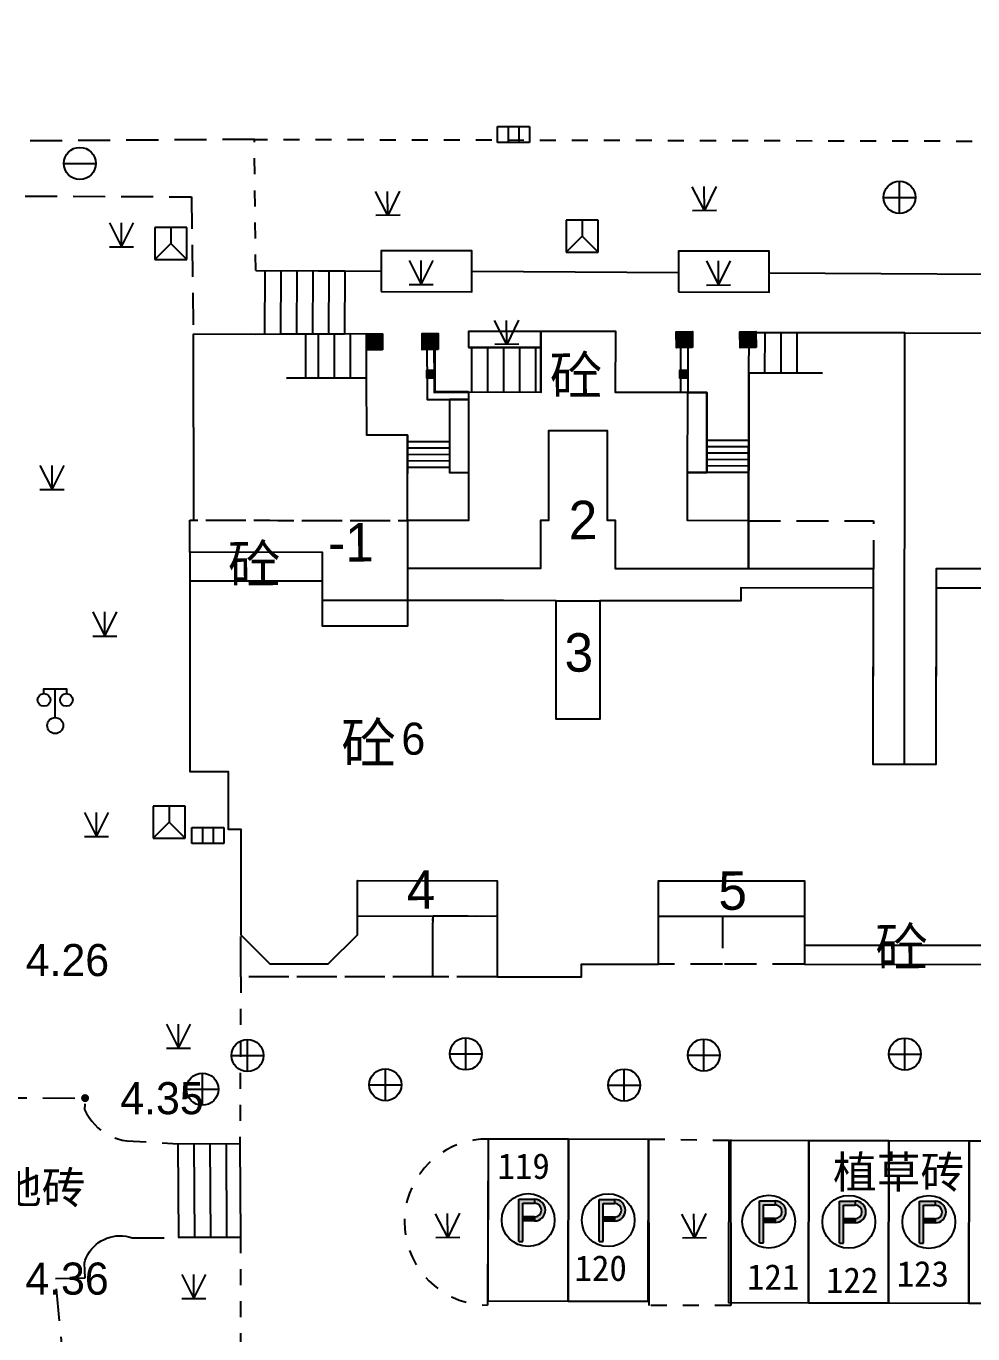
# Model space of a CAD drawing. Extents: x 99002 to 478558, y 2449839 to 2450453.
# Drawn here: x 478472.82 to 478502.37, y 2450095.08 to 2450135.89 of the extents above; entities that cross this region are included whole.
import ezdxf
from ezdxf.enums import TextEntityAlignment as Align

# ---------------------------------------------------------------- set-up
doc = ezdxf.new("R2010")
doc.units = 0
doc.header["$LTSCALE"] = 0.5
for name, pattern in [('2', [0]), ('380403', [3, 2, -1]), ('430600', [3, 2, -1]), ('699100-1', [3, 2, -1]), ('X5', [3, 2, -1]), ('X6', [2, 1, -1])]:
    doc.linetypes.add(name, pattern=pattern)
doc.layers.get('0').update_dxf_attribs({"linetype": 'CONTINUOUS'})
doc.layers.add('ASSIST', color=7, linetype='CONTINUOUS', plot=False)
for name, color, linetype in [('DEFAULT', 1, 'CONTINUOUS'), ('DLSS', 4, 'CONTINUOUS'), ('DMTZ', 3, 'CONTINUOUS'), ('GCD', 1, 'CONTINUOUS'), ('GXYZ', 2, 'CONTINUOUS'), ('JMD', 6, 'CONTINUOUS'), ('ZBTZ', 3, 'CONTINUOUS'), ('交通线', 7, 'CONTINUOUS'), ('居民地点', 7, 'CONTINUOUS'), ('居民地线', 7, 'CONTINUOUS'), ('居民地面', 7, 'CONTINUOUS'), ('房屋面', 7, 'CONTINUOUS'), ('植被点', 114, 'CONTINUOUS'), ('高程点', 7, 'CONTINUOUS')]:
    doc.layers.add(name, color=color, linetype=linetype)
doc.styles.add('HZ', font='STXIHEI.TTF', dxfattribs={"width": 0.8})
doc.styles.add('方正中等线简体', font='FZZDXJW.TTF')
doc.styles.add('方正细等线简体', font='方正细等线简体.ttf')
doc.styles.add('等线体', font='simhei.ttf')
doc.styles.add('细等线体', font='FZXDXJW.TTF', dxfattribs={"width": 0.8})
doc.styles.add('黑体', font='simhei.ttf')
doc.linetypes.add('10422', pattern='A,0.75,[150,AAA.SHX,S=0.5,R=0,X=0,Y=0.5],1.5,[177,AAA.SHX,S=1,R=0,X=0,Y=0.4],0.75', length=3)
doc.linetypes.add('1161', pattern='A,0,[149,AAA.SHX,S=0.15,R=0,X=0,Y=0],-1.6', length=1.6)
doc.linetypes.add('380201', pattern='A,5,[169,ss2007.shx,S=0.83,R=0,X=0,Y=0],5', length=10)
doc.linetypes.add('380202', pattern='A,4.5,[145,ss2007.shx,S=1,R=0,X=0,Y=1],4.5,-0.5,[146,ss2007.shx,S=1,R=0,X=0,Y=0],-0.5', length=10)
doc.linetypes.add('444', pattern='A,4.5,[145,AAA.SHX,S=1,R=0,X=0,Y=1],4.5,-0.5,[146,AAA.SHX,S=1,R=0,X=0,Y=0],-0.5', length=10)

# ---------------------------------------------------------------- blocks, each defined once
blk = doc.blocks.new('3805011')
at = {"color": 0, "linetype": 'Continuous', "lineweight": -3, "flags": 128}
for points in [[(-0.7, 2), (-0.7, 2.3), (0.7, 2.3), (0.7, 2)], [(0, 0.5), (0, 2.3)]]:
    blk.add_lwpolyline(points, dxfattribs=at)
at = {"color": 0, "linetype": 'Continuous', "lineweight": -3}
for centre, radius in [((-0.7, 1.6), 0.4), ((0.7, 1.6), 0.4), ((0, 0), 0.5)]:
    blk.add_circle(centre, radius, dxfattribs=at)
blk = doc.blocks.new('8202001')
at = {"color": 0, "linetype": 'Continuous', "lineweight": -3, "flags": 128}
for points in [[(-0.75, 1.5), (0, 0)], [(0, 0), (0.75, 1.5)], [(0, 0), (0, 1.5)], [(-0.75, 0), (0.75, 0)]]:
    blk.add_lwpolyline(points, dxfattribs=at)
blk = doc.blocks.new('7201001')
at = {"linetype": '2'}
h = blk.add_hatch(color=0, dxfattribs=at)
edge = h.paths.add_edge_path(flags=0)
edge.add_arc((0, 0), 0.25, 0, 360)
blk = doc.blocks.new('gc043')
for p, q in [((0, -1), (0, 1)), ((-1, 0), (1, 0))]:
    blk.add_line(p, q)
blk.add_circle((0, 0), 1)
blk = doc.blocks.new('gc049')
for p, q in [((-1, 1.2), (-1, -0.8)), ((1, 1.2), (-1, 1.2)), ((0, 1.2), (0, 0.2)), ((1, -0.8), (1, 1.2)), ((0, 0.2), (-1, -0.8)), ((0, 0.2), (1, -0.8)), ((-1, -0.8), (1, -0.8))]:
    blk.add_line(p, q)
blk = doc.blocks.new('gc041')
for p, q in [((-1, 0.5), (1, 0.5)), ((-1, -0.5), (-1, 0.5)), ((-0.33, 0.5), (-0.33, -0.5)), ((0.33, 0.5), (0.33, -0.5)), ((1, 0.5), (1, -0.5)), ((1, -0.5), (-1, -0.5))]:
    blk.add_line(p, q)
blk = doc.blocks.new('GC200')
at = {"linetype": 'Continuous', "const_width": 0.2, "flags": 128}
blk.add_lwpolyline([(-0.1, 0, 1), (0.1, 0, 1)], format="xyb", close=True, dxfattribs=at)
blk = doc.blocks.new('gc042')
blk.add_line((-1, 0), (1, 0))
blk.add_circle((0, 0), 1)
blk = doc.blocks.new('gc124')
for p, q in [((-0.75, 1.5), (0, 0)), ((0, 0), (0, 1.5)), ((0, 0), (0.75, 1.5)), ((-0.75, 0), (0.75, 0))]:
    blk.add_line(p, q)
blk = doc.blocks.new('gc002')
at = {"linetype": 'Continuous'}
blk.add_hatch(color=256, dxfattribs=at).paths.add_polyline_path([(0.5, 0.5), (-0.5, 0.5), (-0.5, -0.5), (0.5, -0.5)])
blk.add_lwpolyline([(-0.5, -0.5), (0.5, -0.5), (0.5, 0.5), (-0.5, 0.5), (-0.5, -0.5)])
blk = doc.blocks.new('gc297')
at = {"linetype": 'Continuous'}
for points in [[(-0.326, 1.046), (0.399, 1.046), (0.399, 1.296), (-0.451, 1.296), (-0.576, 1.296), (-0.576, 1.171), (-0.576, -1.329), (-0.326, -1.329)], [(0.399, -0.054), (-0.326, -0.054), (-0.326, 0.196), (0.399, 0.196)]]:
    blk.add_hatch(color=256, dxfattribs=at).paths.add_polyline_path(points)
h = blk.add_hatch(color=256, dxfattribs=at)
edge = h.paths.add_edge_path()
edge.add_line((0.399, 1.296), (0.399, 1.046))
edge.add_arc((0.399, 0.621), 0.425, -90, 90, ccw=False)
edge.add_line((0.399, 0.196), (0.399, -0.054))
edge.add_arc((0.399, 0.621), 0.675, 270, 450)
for p, q in [((-0.576, 1.171), (-0.576, 1.296)), ((-0.576, 1.296), (-0.451, 1.296)), ((-0.576, -1.329), (-0.576, 1.171)), ((-0.451, 1.296), (0.399, 1.296)), ((-0.326, 1.046), (0.399, 1.046)), ((-0.326, -1.329), (-0.326, 1.046)), ((0.399, 1.296), (0.399, 1.046)), ((0.399, 1.296), (0.399, 1.046)), ((0.399, 0.196), (-0.326, 0.196)), ((-0.326, -0.054), (-0.326, 0.196)), ((0.399, 0.196), (0.399, -0.054)), ((0.399, 0.196), (0.399, -0.054)), ((0.399, 0.196), (0.399, -0.054)), ((0.399, -0.054), (-0.326, -0.054)), ((-0.576, -1.329), (-0.326, -1.329))]:
    blk.add_line(p, q)
blk.add_circle((0, 0), 1.65)
for radius in [0.675, 0.425]:
    blk.add_arc((0.399, 0.621), radius, 270, 90)

msp = doc.modelspace()

# ---------------------------------------------------------------- linework, layer by layer
at = {"layer": 'ASSIST', "color": 7, "linetype": 'Continuous', "flags": 128}
msp.add_lwpolyline([(478479.511, 2450098.1), (478477.585, 2450098.087), (478477.566, 2450101.016), (478479.491, 2450101.028)], close=True, dxfattribs=at)
at = {"layer": 'DEFAULT', "color": 7, "linetype": '699100-1', "lineweight": -3, "ltscale": 0.5, "flags": 128}
for points in [[(478477.926, 2450119.469), (478477.927, 2450120.469), (478484.727, 2450120.464)], [(478485.517, 2450106.223), (478479.517, 2450106.227), (478479.518, 2450107.539)]]:
    msp.add_lwpolyline(points, dxfattribs=at)
at = {"layer": 'DEFAULT', "color": 7, "linetype": 'Continuous', "lineweight": -3, "ltscale": 0.5, "flags": 128}
msp.add_lwpolyline([(478477.585, 2450098.087), (478479.511, 2450098.1)], dxfattribs=at)
at = {"layer": 'DLSS', "color": 4, "linetype": 'X6', "flags": 128}
for points in [[(478479.984, 2450128.264), (478479.943, 2450132.353), (478513.07, 2450132.277), (478513.047, 2450128.083)], [(478479.517, 2450106.227), (478479.491, 2450101.028)], [(478487.244, 2450101.162), (478487.241, 2450101.162), (478487.015, 2450101.155), (478486.789, 2450101.127), (478486.567, 2450101.08), (478486.35, 2450101.014), (478486.14, 2450100.929), (478485.938, 2450100.826), (478485.745, 2450100.705), (478485.564, 2450100.569), (478485.396, 2450100.417), (478485.242, 2450100.25), (478485.102, 2450100.071), (478484.979, 2450099.881), (478484.873, 2450099.68), (478484.785, 2450099.471), (478484.716, 2450099.255), (478484.666, 2450099.034), (478484.635, 2450098.809), (478484.625, 2450098.582), (478484.634, 2450098.355), (478484.663, 2450098.13), (478484.711, 2450097.909), (478484.779, 2450097.692), (478484.865, 2450097.482), (478484.97, 2450097.281), (478485.091, 2450097.089), (478485.229, 2450096.909), (478485.383, 2450096.742), (478485.55, 2450096.589), (478485.73, 2450096.45), (478485.921, 2450096.329), (478486.123, 2450096.224), (478486.333, 2450096.138), (478486.549, 2450096.07), (478486.771, 2450096.021), (478486.996, 2450095.992), (478487.223, 2450095.983)], [(478494.753, 2450101.112), (478492.244, 2450101.152)], [(478479.511, 2450098.1), (478479.507, 2450093.111), (478479.505, 2450093.038), (478479.51, 2450092.966), (478479.521, 2450092.894), (478479.538, 2450092.824), (478479.561, 2450092.755), (478479.589, 2450092.689), (478479.624, 2450092.625), (478479.664, 2450092.564), (478479.709, 2450092.507), (478479.758, 2450092.455), (478479.92, 2450092.377), (478480.075, 2450092.287), (478480.222, 2450092.184), (478480.359, 2450092.068), (478480.486, 2450091.942), (478480.602, 2450091.805), (478480.706, 2450091.659), (478480.797, 2450091.504), (478480.875, 2450091.342), (478480.939, 2450091.175), (478480.988, 2450091.002), (478481.023, 2450090.826)], [(478494.82, 2450095.968), (478492.259, 2450095.973)]]:
    msp.add_lwpolyline(points, dxfattribs=at)
at = {"layer": 'DLSS', "color": 4, "linetype": 'Continuous', "flags": 128}
for points in [[(478483.899, 2450127.604), (478486.728, 2450127.6), (478486.73, 2450128.875), (478483.901, 2450128.878)], [(478493.18, 2450127.592), (478496.009, 2450127.588), (478496.01, 2450128.862), (478493.181, 2450128.866)]]:
    msp.add_lwpolyline(points, close=True, dxfattribs=at)
at = {"layer": 'DLSS', "color": 4, "linetype": 'Continuous'}
msp.add_lwpolyline([(478486.63, 2450125.857), (478488.881, 2450125.861), (478488.882, 2450126.361), (478486.629, 2450126.357)], close=True, dxfattribs=at)
at = {"layer": 'DLSS', "color": 4, "linetype": '1161', "flags": 128}
for points in [[(478487.244, 2450101.162), (478487.234, 2450096.111), (478489.734, 2450096.106), (478489.744, 2450101.157)], [(478489.744, 2450101.157), (478489.734, 2450096.106), (478492.234, 2450096.101), (478492.244, 2450101.152)], [(478494.753, 2450101.112), (478494.744, 2450096.061), (478497.244, 2450096.056), (478497.253, 2450101.107)], [(478497.253, 2450101.107), (478497.244, 2450096.056), (478499.744, 2450096.051), (478499.754, 2450101.102)], [(478499.754, 2450101.102), (478499.744, 2450096.051), (478502.244, 2450096.046), (478502.254, 2450101.097)], [(478502.254, 2450101.097), (478502.244, 2450096.046), (478504.744, 2450096.041), (478504.754, 2450101.092)]]:
    msp.add_lwpolyline(points, close=True, dxfattribs=at)
at = {"layer": 'DMTZ', "color": 3, "linetype": '10422', "ltscale": 0.7}
for points in [[(478484.727, 2450120.464), (478484.722, 2450123.126), (478483.453, 2450123.122), (478483.445, 2450124.915)], [(478493.469, 2450121.959), (478494.065, 2450121.956), (478494.07, 2450124.456), (478493.47, 2450124.457)], [(478486.63, 2450124.242), (478486.031, 2450124.24), (478486.032, 2450121.961), (478486.628, 2450121.964)]]:
    msp.add_lwpolyline(points, dxfattribs=at)
at = {"layer": 'DMTZ', "color": 3, "linetype": '10422', "flags": 128}
msp.add_lwpolyline([(478495.383, 2450125.066), (478495.366, 2450118.956)], dxfattribs=at)
at = {"layer": 'JMD', "color": 6, "linetype": 'Continuous'}
for p, q in [((478479.988, 2450128.264), (478482.764, 2450128.249)), ((478480.264, 2450128.263), (478480.253, 2450126.275)), ((478480.764, 2450128.26), (478480.753, 2450126.276)), ((478481.264, 2450128.257), (478481.253, 2450126.278)), ((478481.764, 2450128.255), (478481.753, 2450126.28)), ((478482.264, 2450128.252), (478482.253, 2450126.282)), ((478482.764, 2450128.249), (478482.753, 2450126.284)), ((478479.977, 2450126.274), (478482.753, 2450126.284)), ((478481.549, 2450124.908), (478481.544, 2450126.279)), ((478481.946, 2450124.91), (478481.941, 2450126.281)), ((478482.446, 2450124.912), (478482.441, 2450126.283)), ((478482.946, 2450124.913), (478482.941, 2450126.285)), ((478483.446, 2450124.916), (478483.441, 2450126.286)), ((478495.383, 2450125.066), (478495.387, 2450126.144)), ((478495.883, 2450125.064), (478495.888, 2450126.326)), ((478496.383, 2450125.063), (478496.388, 2450126.325)), ((478496.883, 2450125.061), (478496.888, 2450126.324)), ((478488.881, 2450125.861), (478486.63, 2450125.857)), ((478486.732, 2450124.462), (478486.73, 2450125.857)), ((478487.232, 2450124.462), (478487.23, 2450125.858)), ((478487.732, 2450124.462), (478487.73, 2450125.859)), ((478488.232, 2450124.461), (478488.23, 2450125.859)), ((478488.732, 2450124.461), (478488.73, 2450125.86)), ((478488.88, 2450124.461), (478488.881, 2450125.861)), ((478480.945, 2450124.906), (478483.445, 2450124.915)), ((478497.683, 2450125.058), (478495.383, 2450125.066)), ((478493.47, 2450124.457), (478493.25, 2450124.457)), ((478484.722, 2450123.126), (478484.727, 2450121.926)), ((478484.723, 2450122.926), (478486.032, 2450122.931)), ((478486.629, 2450122.933), (478486.619, 2450122.933)), ((478495.376, 2450122.959), (478494.074, 2450122.963)), ((478484.724, 2450122.726), (478486.032, 2450122.731)), ((478484.725, 2450122.526), (478486.032, 2450122.531)), ((478486.629, 2450122.733), (478486.618, 2450122.733)), ((478486.629, 2450122.533), (478486.619, 2450122.533)), ((478495.375, 2450122.559), (478494.066, 2450122.563)), ((478495.375, 2450122.759), (478494.073, 2450122.763)), ((478484.725, 2450122.326), (478486.032, 2450122.331)), ((478484.726, 2450122.126), (478486.032, 2450122.131)), ((478486.629, 2450122.333), (478486.62, 2450122.333)), ((478486.629, 2450122.133), (478486.621, 2450122.133)), ((478495.373, 2450122.159), (478494.065, 2450122.163)), ((478495.374, 2450122.359), (478494.066, 2450122.363)), ((478495.373, 2450121.959), (478494.065, 2450121.963)), ((478477.585, 2450098.087), (478477.566, 2450101.016)), ((478478.085, 2450098.09), (478478.066, 2450101.019)), ((478478.585, 2450098.093), (478478.566, 2450101.022)), ((478479.085, 2450098.097), (478479.066, 2450101.026))]:
    msp.add_line(p, q, dxfattribs=at)
at = {"layer": 'JMD', "color": 6, "linetype": '444', "ltscale": 0.5, "flags": 128}
for points in [[(478479.988, 2450128.264), (478483.9, 2450128.239)], [(478493.18, 2450128.188), (478486.729, 2450128.234)], [(478506.49, 2450128.115), (478496.009, 2450128.183)]]:
    msp.add_lwpolyline(points, dxfattribs=at)
at = {"layer": 'JMD', "color": 6, "linetype": 'Continuous', "ltscale": 3.5}
for points in [[(478505.126, 2450118.949), (478501.226, 2450118.952), (478501.222, 2450112.851), (478499.262, 2450112.853), (478499.266, 2450118.953), (478495.366, 2450118.956), (478495.367, 2450120.456), (478493.467, 2450120.457), (478493.468, 2450121.817), (478493.47, 2450124.457), (478491.22, 2450124.459), (478491.222, 2450126.359), (478488.882, 2450126.361), (478488.88, 2450124.461), (478486.63, 2450124.462), (478486.628, 2450121.822), (478486.627, 2450120.462), (478484.727, 2450120.464), (478484.725, 2450117.964), (478482.065, 2450117.966), (478482.066, 2450119.466), (478477.926, 2450119.469), (478477.921, 2450112.629), (478479.121, 2450112.628), (478479.12, 2450110.828), (478479.52, 2450110.827), (478479.518, 2450107.539), (478480.429, 2450106.627), (478482.245, 2450106.625), (478483.158, 2450107.536), (478483.158, 2450108.125), (478487.518, 2450108.121), (478487.517, 2450106.221), (478490.157, 2450106.22), (478490.157, 2450106.62), (478492.557, 2450106.618), (478492.558, 2450108.118), (478497.118, 2450108.114), (478497.117, 2450106.614), (478503.357, 2450106.61)], [(478509.277, 2450118.946), (478501.226, 2450118.952), (478501.222, 2450112.851), (478499.262, 2450112.853), (478499.266, 2450118.953), (478491.216, 2450118.959), (478491.217, 2450120.459), (478490.967, 2450120.459), (478490.969, 2450123.259), (478489.129, 2450123.261), (478489.127, 2450120.461), (478488.877, 2450120.461), (478488.876, 2450118.961), (478484.726, 2450118.964), (478484.725, 2450117.964), (478482.065, 2450117.966), (478482.066, 2450119.466), (478477.926, 2450119.469), (478477.921, 2450112.629), (478479.121, 2450112.628), (478479.12, 2450110.828), (478479.52, 2450110.827), (478479.518, 2450107.539), (478480.429, 2450106.627), (478482.245, 2450106.625), (478483.158, 2450107.536), (478483.158, 2450108.125), (478487.518, 2450108.121), (478487.517, 2450106.221), (478490.157, 2450106.22), (478490.157, 2450106.62), (478492.557, 2450106.618), (478492.558, 2450108.118), (478497.118, 2450108.114), (478497.118, 2450107.214), (478503.358, 2450107.21)], [(478505.366, 2450118.349), (478501.226, 2450118.352), (478501.222, 2450112.851), (478499.262, 2450112.853), (478499.266, 2450118.353), (478495.126, 2450118.356), (478495.126, 2450117.956), (478490.726, 2450117.959), (478490.723, 2450114.259), (478489.363, 2450114.26), (478489.365, 2450117.96), (478484.725, 2450117.964), (478484.725, 2450117.164), (478482.065, 2450117.166), (478482.066, 2450118.566), (478477.926, 2450118.569), (478477.921, 2450112.629), (478479.121, 2450112.628), (478479.12, 2450110.828), (478479.52, 2450110.827), (478479.518, 2450107.539), (478480.429, 2450106.627), (478482.245, 2450106.625), (478483.158, 2450107.536), (478483.159, 2450109.225), (478487.519, 2450109.221), (478487.517, 2450106.221), (478490.157, 2450106.22), (478490.157, 2450106.62), (478492.557, 2450106.618), (478492.559, 2450109.218), (478497.119, 2450109.214), (478497.118, 2450107.214), (478503.358, 2450107.21)]]:
    msp.add_lwpolyline(points, dxfattribs=at)
at = {"layer": 'JMD', "color": 6, "linetype": '444'}
for points in [[(478483.441, 2450126.286), (478478.035, 2450126.266), (478478.043, 2450120.47)], [(478500.242, 2450112.852), (478500.252, 2450126.318), (478495.602, 2450126.319)], [(478500.252, 2450126.318), (478505.123, 2450126.312)]]:
    msp.add_lwpolyline(points, dxfattribs=at)
at = {"layer": 'JMD', "color": 7, "linetype": 'Continuous', "ltscale": 0.5}
msp.add_lwpolyline([(478485.323, 2450126.291), (478485.331, 2450124.238), (478486.63, 2450124.242)], dxfattribs=at)
at = {"layer": 'JMD', "color": 6, "linetype": 'Continuous', "ltscale": 0.5}
msp.add_lwpolyline([(478485.542, 2450126.295), (478485.55, 2450124.459), (478486.63, 2450124.462)], dxfattribs=at)
at = {"layer": 'JMD', "color": 6, "linetype": 'Continuous', "flags": 128}
msp.add_lwpolyline([(478493.25, 2450125.973), (478493.25, 2450124.458)], dxfattribs=at)
at = {"layer": 'JMD', "color": 7, "linetype": 'Continuous', "flags": 128}
msp.add_lwpolyline([(478493.47, 2450125.973), (478493.47, 2450124.457)], dxfattribs=at)
at = {"layer": 'JMD', "color": 6, "linetype": '444', "ltscale": 0.5}
for points in [[(478484.727, 2450120.464), (478484.722, 2450123.126), (478483.453, 2450123.122), (478483.446, 2450124.915), (478480.945, 2450124.906)], [(478495.367, 2450120.456), (478495.383, 2450125.066), (478497.683, 2450125.058)], [(478493.47, 2450124.457), (478494.07, 2450124.456), (478494.065, 2450121.956), (478493.469, 2450121.959)], [(478486.63, 2450124.242), (478486.031, 2450124.24), (478486.032, 2450121.961), (478486.628, 2450121.964)]]:
    msp.add_lwpolyline(points, dxfattribs=at)
at = {"layer": 'JMD', "color": 6, "linetype": 'X5', "flags": 128}
for points in [[(478477.926, 2450119.469), (478477.927, 2450120.469), (478484.727, 2450120.464)], [(478495.367, 2450120.456), (478499.267, 2450120.453), (478499.266, 2450118.953)], [(478485.517, 2450106.223), (478479.517, 2450106.227), (478479.518, 2450107.539)], [(478497.117, 2450106.614), (478494.557, 2450106.616)]]:
    msp.add_lwpolyline(points, dxfattribs=at)
at = {"layer": 'JMD', "color": 6, "linetype": 'Continuous'}
for points in [[(478489.365, 2450117.96), (478490.726, 2450117.959)], [(478477.566, 2450101.016), (478479.491, 2450101.028)], [(478479.511, 2450098.1), (478477.585, 2450098.087)]]:
    msp.add_lwpolyline(points, dxfattribs=at)
at = {"layer": 'JMD', "color": 6, "linetype": 'X5'}
for points in [[(478487.517, 2450106.221), (478485.517, 2450106.223), (478485.518, 2450108.123), (478487.518, 2450108.121)], [(478494.557, 2450106.616), (478492.557, 2450106.618), (478492.558, 2450108.118), (478494.558, 2450108.116)]]:
    msp.add_lwpolyline(points, close=True, dxfattribs=at)
at = {"layer": 'ZBTZ', "color": 3, "linetype": '1161', "flags": 128}
for points in [[(478487.241, 2450101.162), (478487.223, 2450095.983)], [(478492.244, 2450101.152), (478492.259, 2450095.973)], [(478494.805, 2450101.147), (478494.82, 2450095.968)]]:
    msp.add_lwpolyline(points, dxfattribs=at)
at = {"layer": '交通线', "color": 4, "linetype": '430600', "lineweight": -3, "flags": 128}
for points in [[(478479.943, 2450132.353), (478463.369, 2450132.238), (478458.881, 2450132.495), (478456.499, 2450132.827), (478454.157, 2450133.376), (478451.875, 2450134.135), (478449.672, 2450135.1), (478447.349, 2450135.868), (478444.97, 2450136.437), (478442.551, 2450136.803), (478440.11, 2450136.964), (478437.664, 2450136.917), (478435.23, 2450136.665), (478434.303, 2450136.175), (478423.303, 2450129.07), (478423.254, 2450129.021), (478423.21, 2450128.967), (478423.17, 2450128.91), (478423.136, 2450128.849), (478423.107, 2450128.786), (478423.083, 2450128.72), (478423.065, 2450128.653), (478423.053, 2450128.584), (478423.047, 2450128.515), (478423.047, 2450128.445), (478423.054, 2450128.376), (478423.066, 2450128.307), (478423.084, 2450128.24), (478423.108, 2450128.175), (478423.137, 2450128.111), (478423.172, 2450128.051), (478423.212, 2450127.994), (478423.256, 2450127.94), (478423.305, 2450127.891), (478423.359, 2450127.846), (478405.874, 2450116.556), (478398.472, 2450111.848), (478398.269, 2450111.229), (478398.12, 2450110.594), (478398.028, 2450109.949), (478397.991, 2450109.298), (478398.012, 2450108.647), (478398.089, 2450107.999), (478398.92, 2450106.624), (478399.674, 2450105.206), (478400.351, 2450103.749), (478400.996, 2450102.171), (478401.783, 2450100.659), (478402.705, 2450099.225), (478403.755, 2450097.882), (478404.384, 2450096.913), (478405.57, 2450094.739), (478406.862, 2450092.628), (478408.257, 2450090.582), (478408.46, 2450090.292), (478408.688, 2450090.019), (478408.938, 2450089.767), (478409.209, 2450089.538), (478409.498, 2450089.333), (478409.804, 2450089.153), (478410.124, 2450089), (478410.457, 2450088.875), (478410.798, 2450088.78), (478411.147, 2450088.714), (478411.5, 2450088.678), (478411.855, 2450088.672), (478412.209, 2450088.698), (478412.559, 2450088.753), (478412.904, 2450088.838), (478414.828, 2450089.959), (478416.657, 2450091.23), (478418.379, 2450092.642), (478417.701, 2450093.593), (478419.102, 2450094.694), (478419.842, 2450093.734), (478420.77, 2450094.295), (478421.712, 2450094.832), (478422.668, 2450095.344), (478425.666, 2450097.102), (478425.678, 2450097.562), (478425.649, 2450098.02), (478425.577, 2450098.474), (478425.465, 2450098.919), (478425.313, 2450099.353), (478425.122, 2450099.77), (478424.893, 2450100.169), (478424.63, 2450100.545), (478424.333, 2450100.896)], [(478468.026, 2450102.5), (478468.102, 2450100.534), (478470.112, 2450100.659), (478470.113, 2450102.456), (478474.656, 2450102.439), (478474.641, 2450102.088), (478474.705, 2450101.959), (478474.779, 2450101.837), (478474.863, 2450101.721), (478474.957, 2450101.613), (478475.059, 2450101.514), (478475.17, 2450101.423), (478475.288, 2450101.343), (478475.413, 2450101.273), (478475.543, 2450101.213), (478475.678, 2450101.165), (478475.816, 2450101.129), (478475.957, 2450101.105), (478477.566, 2450101.016)]]:
    msp.add_lwpolyline(points, dxfattribs=at)
at = {"layer": '交通线', "color": 4, "linetype": '430600', "lineweight": -3}
for points in [[(478469.45, 2450103.315), (478469.79, 2450103.321), (478469.733, 2450106.733), (478471.703, 2450106.749), (478471.733, 2450124.382), (478467.009, 2450124.296), (478466.998, 2450124.529), (478466.967, 2450124.761), (478466.914, 2450124.988), (478466.841, 2450125.211), (478466.749, 2450125.425), (478466.637, 2450125.631), (478466.508, 2450125.825), (478466.361, 2450126.007), (478466.199, 2450126.175), (478466.022, 2450126.328), (478465.832, 2450126.464), (478465.631, 2450126.583), (478465.42, 2450126.683), (478465.373, 2450129.148), (478466.81, 2450129.215), (478466.78, 2450130.611), (478477.974, 2450130.563), (478478.035, 2450126.266)], [(478474.006, 2450093.999), (478473.735, 2450096.812), (478474.658, 2450096.828), (478474.633, 2450097.284), (478474.662, 2450097.379), (478474.7, 2450097.472), (478474.745, 2450097.56), (478474.798, 2450097.645), (478474.858, 2450097.725), (478474.924, 2450097.799), (478474.997, 2450097.867), (478475.076, 2450097.929), (478475.159, 2450097.983), (478475.247, 2450098.03), (478475.339, 2450098.069), (478475.434, 2450098.1), (478475.531, 2450098.123), (478475.63, 2450098.137), (478475.729, 2450098.143), (478475.829, 2450098.14), (478475.928, 2450098.128), (478476.026, 2450098.107), (478476.121, 2450098.079), (478477.585, 2450098.087)]]:
    msp.add_lwpolyline(points, dxfattribs=at)
at = {"layer": '居民地线', "color": 6, "linetype": 'Continuous', "lineweight": -3, "ltscale": 0.5, "flags": 128}
for points in [[(478479.988, 2450128.264), (478482.764, 2450128.249)], [(478480.264, 2450128.263), (478480.253, 2450126.275)], [(478480.764, 2450128.26), (478480.753, 2450126.276)], [(478481.264, 2450128.257), (478481.253, 2450126.278)], [(478481.764, 2450128.255), (478481.753, 2450126.28)], [(478482.264, 2450128.252), (478482.253, 2450126.282)], [(478482.764, 2450128.249), (478482.753, 2450126.284)], [(478479.977, 2450126.274), (478482.753, 2450126.284)], [(478481.549, 2450124.908), (478481.544, 2450126.279)], [(478481.946, 2450124.91), (478481.941, 2450126.281)], [(478482.446, 2450124.912), (478482.441, 2450126.283)], [(478482.946, 2450124.913), (478482.941, 2450126.285)], [(478483.446, 2450124.916), (478483.441, 2450126.286)], [(478485.573, 2450126.292), (478485.58, 2450124.489), (478486.629, 2450124.492)], [(478480.945, 2450124.906), (478483.445, 2450124.915)], [(478484.722, 2450123.126), (478484.727, 2450121.926)], [(478484.723, 2450122.926), (478486.032, 2450122.931)], [(478486.629, 2450122.933), (478486.619, 2450122.933)], [(478484.724, 2450122.726), (478486.032, 2450122.731)], [(478484.725, 2450122.526), (478486.032, 2450122.531)], [(478486.629, 2450122.733), (478486.618, 2450122.733)], [(478486.629, 2450122.533), (478486.619, 2450122.533)], [(478484.725, 2450122.326), (478486.032, 2450122.331)], [(478484.726, 2450122.126), (478486.032, 2450122.131)], [(478486.629, 2450122.333), (478486.62, 2450122.333)], [(478486.629, 2450122.133), (478486.621, 2450122.133)]]:
    msp.add_lwpolyline(points, dxfattribs=at)
at = {"layer": '居民地线', "color": 6, "linetype": '380202', "lineweight": -3, "ltscale": 0.5, "flags": 128}
for points in [[(478483.441, 2450126.286), (478478.035, 2450126.266), (478478.043, 2450120.47)], [(478484.727, 2450120.464), (478484.722, 2450123.126), (478483.453, 2450123.122), (478483.446, 2450124.915), (478480.945, 2450124.906)], [(478486.63, 2450124.242), (478486.031, 2450124.24), (478486.032, 2450121.961), (478486.628, 2450121.964)]]:
    msp.add_lwpolyline(points, dxfattribs=at)
at = {"layer": '居民地线', "color": 6, "linetype": '380201', "lineweight": -3, "ltscale": 0.5, "flags": 128}
msp.add_lwpolyline([(478485.323, 2450126.291), (478485.331, 2450124.238), (478486.63, 2450124.242)], dxfattribs=at)
at = {"layer": '居民地面', "color": 6, "linetype": '380403', "lineweight": -3, "ltscale": 0.5, "flags": 128}
msp.add_lwpolyline([(478487.517, 2450106.221), (478485.517, 2450106.223), (478485.518, 2450108.123), (478487.518, 2450108.121)], close=True, dxfattribs=at)
at = {"layer": '房屋面', "color": 6, "linetype": 'Continuous', "lineweight": -3, "ltscale": 0.5, "flags": 128}
for points in [[(478486.63, 2450124.462), (478486.628, 2450121.822), (478486.627, 2450120.462), (478484.727, 2450120.464), (478484.725, 2450117.964), (478482.065, 2450117.966), (478482.066, 2450119.466), (478477.926, 2450119.469), (478477.921, 2450112.629), (478479.121, 2450112.628), (478479.12, 2450110.828), (478479.52, 2450110.827), (478479.518, 2450107.539), (478480.429, 2450106.627), (478482.245, 2450106.625), (478483.158, 2450107.536), (478483.158, 2450108.125), (478487.518, 2450108.121), (478487.517, 2450106.221), (478488.404, 2450106.221)], [(478487.66, 2450118.962), (478484.726, 2450118.964), (478484.725, 2450117.964), (478482.065, 2450117.966), (478482.066, 2450119.466), (478477.926, 2450119.469), (478477.921, 2450112.629), (478479.121, 2450112.628), (478479.12, 2450110.828), (478479.52, 2450110.827), (478479.518, 2450107.539), (478480.429, 2450106.627), (478482.245, 2450106.625), (478483.158, 2450107.536), (478483.158, 2450108.125), (478487.518, 2450108.121), (478487.517, 2450106.221), (478488.404, 2450106.221)], [(478487.718, 2450117.961), (478484.725, 2450117.964), (478484.725, 2450117.164), (478482.065, 2450117.166), (478482.066, 2450118.566), (478477.926, 2450118.569), (478477.921, 2450112.629), (478479.121, 2450112.628), (478479.12, 2450110.828), (478479.52, 2450110.827), (478479.518, 2450107.539), (478480.429, 2450106.627), (478482.245, 2450106.625), (478483.158, 2450107.536), (478483.159, 2450109.225), (478487.519, 2450109.221), (478487.517, 2450106.221), (478488.404, 2450106.221)]]:
    msp.add_lwpolyline(points, dxfattribs=at)

# ---------------------------------------------------------------- block references
at = {"layer": 'DLSS', "color": 4, "linetype": 'Continuous', "xscale": 0.5, "yscale": 0.5}
for p in [(478488.489, 2450098.634), (478490.989, 2450098.629), (478495.999, 2450098.584), (478498.499, 2450098.579), (478500.999, 2450098.574)]:
    msp.add_blockref('gc297', p, dxfattribs=at)
at = {"layer": 'GCD', "color": 1, "linetype": 'Continuous'}
ref = msp.add_blockref('GC200', (478478.05, 2450135.582, 3.448), dxfattribs=dict(at, xscale=4.876000004212864e-06, yscale=4.876000004212864e-06, zscale=4.876000004212864e-06))
ref.add_attrib('height', '3.45', dxfattribs={"linetype": 'Continuous', "height": 0.00000975, "style": '方正中等线简体', "width": 0.8}).set_placement((478478.65, 2450135.082, 3.448), align=Align.MIDDLE_LEFT)
ref = msp.add_blockref('GC200', (478490.962, 2450134.537, 3.47), dxfattribs=dict(at, xscale=4.876000004212864e-06, yscale=4.876000004212864e-06, zscale=4.876000004212864e-06))
ref.add_attrib('height', '3.47', dxfattribs={"linetype": 'Continuous', "height": 0.00000975, "style": '方正中等线简体', "width": 0.8}).set_placement((478491.562, 2450134.037, 3.47), align=Align.MIDDLE_LEFT)
ref = msp.add_blockref('GC200', (478479.943, 2450132.353, 3.584), dxfattribs=dict(at, xscale=4.876000004212864e-06, yscale=4.876000004212864e-06, zscale=4.876000004212864e-06))
ref.add_attrib('height', '3.58', dxfattribs={"linetype": 'Continuous', "height": 0.00000975, "style": '细等线体', "width": 0.8}).set_placement((478480.192, 2450133.154, 3.584), align=Align.MIDDLE_LEFT)
ref = msp.add_blockref('GC200', (478488.033, 2450132.508, 3.282), dxfattribs=dict(at, xscale=4.876000004212864e-06, yscale=4.876000004212864e-06, zscale=4.876000004212864e-06))
ref.add_attrib('height', '3.28', dxfattribs={"linetype": 'Continuous', "height": 0.00000975, "style": '细等线体', "width": 0.8}).set_placement((478489.02, 2450133.109, 3.282), align=Align.MIDDLE_LEFT)
ref = msp.add_blockref('GC200', (478478.105, 2450132.303, 3.49), dxfattribs=dict(at, xscale=4.876000004212864e-06, yscale=4.876000004212864e-06, zscale=4.876000004212864e-06))
ref.add_attrib('height', '3.49', dxfattribs={"linetype": 'Continuous', "height": 0.00000975, "style": '方正中等线简体', "width": 0.8}).set_placement((478478.705, 2450131.803, 3.49), align=Align.MIDDLE_LEFT)
ref = msp.add_blockref('GC200', (478500.084, 2450130.545, 3.897), dxfattribs=dict(at, xscale=4.876000004212864e-06, yscale=4.876000004212864e-06, zscale=4.876000004212864e-06))
ref.add_attrib('height', '3.90', dxfattribs={"linetype": 'Continuous', "height": 0.00000975, "style": '细等线体', "width": 0.8}).set_placement((478500.684, 2450130.045, 3.897), align=Align.MIDDLE_LEFT)
ref = msp.add_blockref('GC200', (478477.329, 2450129.006, 3.346), dxfattribs=dict(at, xscale=4.876000004212864e-06, yscale=4.876000004212864e-06, zscale=4.876000004212864e-06))
ref.add_attrib('height', '3.35', dxfattribs={"linetype": 'Continuous', "height": 0.00000975, "style": '细等线体', "width": 0.8}).set_placement((478475.545, 2450127.415, 3.346), align=Align.MIDDLE_LEFT)
ref = msp.add_blockref('GC200', (478490.174, 2450129.235, 4.056), dxfattribs=dict(at, xscale=4.876000004212864e-06, yscale=4.876000004212864e-06, zscale=4.876000004212864e-06))
ref.add_attrib('height', '4.06', dxfattribs={"linetype": 'Continuous', "height": 0.00000975, "style": '细等线体', "width": 0.8}).set_placement((478490.774, 2450128.735, 4.056), align=Align.MIDDLE_LEFT)
ref = msp.add_blockref('GC200', (478479.725, 2450103.77, 3.417), dxfattribs=dict(at, xscale=4.876000004212864e-06, yscale=4.876000004212864e-06, zscale=4.876000004212864e-06))
ref.add_attrib('height', '3.42', dxfattribs={"linetype": 'Continuous', "height": 0.00000975, "style": '细等线体', "width": 0.8}).set_placement((478480.325, 2450103.27, 3.417), align=Align.MIDDLE_LEFT)
ref = msp.add_blockref('GC200', (478500.251, 2450103.813, 3.423), dxfattribs=dict(at, xscale=4.876000004212864e-06, yscale=4.876000004212864e-06, zscale=4.876000004212864e-06))
ref.add_attrib('height', '3.42', dxfattribs={"linetype": 'Continuous', "height": 0.00000975, "style": '细等线体', "width": 0.8}).set_placement((478500.851, 2450103.313, 3.423), align=Align.MIDDLE_LEFT)
ref = msp.add_blockref('GC200', (478487.241, 2450101.162, 3.351), dxfattribs=dict(at, xscale=4.876000004212864e-06, yscale=4.876000004212864e-06, zscale=4.876000004212864e-06))
ref.add_attrib('height', '3.35', dxfattribs={"linetype": 'Continuous', "height": 0.00000975, "style": '细等线体', "width": 0.8}).set_placement((478487.73, 2450101.536, 3.351), align=Align.MIDDLE_LEFT)
ref = msp.add_blockref('GC200', (478484.63, 2450098.409, 3.376), dxfattribs=dict(at, xscale=4.876000004212864e-06, yscale=4.876000004212864e-06, zscale=4.876000004212864e-06))
ref.add_attrib('height', '3.38', dxfattribs={"linetype": 'Continuous', "height": 0.00000975, "style": '细等线体', "width": 0.8}).set_placement((478482.233, 2450097.909, 3.376), align=Align.MIDDLE_LEFT)
at = {"layer": 'GXYZ', "color": 2, "linetype": 'Continuous', "xscale": 0.5, "yscale": 0.5}
for name, p in [('gc041', (478488.033, 2450132.508, 3.282)), ('gc042', (478474.49, 2450131.604, 3.571)), ('gc043', (478500.084, 2450130.545, 3.897)), ('gc049', (478490.174, 2450129.235, 4.056)), ('gc049', (478477.329, 2450129.006, 3.346)), ('gc049', (478477.283, 2450110.951, 3.464)), ('gc041', (478478.491, 2450110.638, 3.433)), ('gc043', (478479.725, 2450103.77, 3.417)), ('gc043', (478486.541, 2450103.818, 3.416)), ('gc043', (478493.973, 2450103.783, 3.421)), ('gc043', (478500.251, 2450103.813, 3.423)), ('gc043', (478478.318, 2450102.716, 3.427)), ('gc043', (478484.03, 2450102.853, 3.439)), ('gc043', (478491.486, 2450102.846, 3.432))]:
    msp.add_blockref(name, p, dxfattribs=at)
at = {"layer": 'JMD', "color": 6, "linetype": 'Continuous', "extrusion": (0, 0, -1), "yscale": 0.5, "zscale": -0.5}
for p, xscale, rotation in [((-478483.692, 2450126.037), 0.4999999998216266, 359.7199041922628), ((-478485.427, 2450126.043), 0.4999999998303316, 359.6781102207046), ((-478493.369, 2450126.104), 0.4999999998568858, 359.0478184627634), ((-478495.353, 2450126.102), 0.4999999997404865, 359.0478184625417)]:
    msp.add_blockref('gc002', p, dxfattribs=dict(at, xscale=xscale, rotation=rotation))
at = {"layer": 'JMD', "color": 6, "linetype": 'Continuous', "xscale": -0.2499999999278057, "yscale": 0.25, "rotation": 90.14770029636738}
for p in [(478485.453, 2450125.025), (478493.346, 2450125.025)]:
    msp.add_blockref('gc002', p, dxfattribs=at)
at = {"layer": 'ZBTZ', "color": 3, "linetype": 'Continuous', "extrusion": (0, 0, -1), "xscale": 0.5000000000023849, "yscale": 0.5, "zscale": -1, "rotation": 359.0478184630405}
for p in [(-478484.113, 2450129.98), (-478493.992, 2450130.131), (-478487.823, 2450125.956), (-478485.979, 2450098.088), (-478493.678, 2450098.078)]:
    msp.add_blockref('gc124', p, dxfattribs=at)
at = {"layer": 'ZBTZ', "color": 3, "linetype": 'Continuous', "xscale": 0.5000000000016251, "yscale": 0.5, "rotation": 0.09746097676171374}
for p in [(478485.148, 2450127.822), (478494.429, 2450127.81)]:
    msp.add_blockref('gc124', p, dxfattribs=at)
at = {"layer": '居民地点', "color": 2, "linetype": 'Continuous', "ltscale": 0.5, "xscale": 0.5, "yscale": 0.5}
msp.add_blockref('3805011', (478473.723, 2450114.064, 5.706), dxfattribs=at)
at = {"layer": '植被点', "color": 3, "linetype": 'Continuous', "ltscale": 0.5, "xscale": 0.5, "yscale": 0.5}
for p in [(478475.792, 2450129, 9999), (478473.623, 2450121.426, 9999), (478475.269, 2450116.857, 9999), (478475.014, 2450110.604, 9999), (478477.57, 2450103.996, 9999), (478478.052, 2450096.187, 9999)]:
    msp.add_blockref('8202001', p, dxfattribs=at)
at = {"layer": '高程点', "color": 7, "linetype": 'Continuous', "ltscale": 0.5, "xscale": 0.5, "yscale": 0.5}
msp.add_blockref('7201001', (478474.656, 2450102.439, 4.35), dxfattribs=at)

# ---------------------------------------------------------------- texts
at = {"layer": 'DEFAULT', "color": 7, "linetype": 'Continuous', "ltscale": 0.5, "style": '方正细等线简体'}
for s, p in [('-1', (478482.248, 2450119.173)), ('砼', (478479.123, 2450118.496))]:
    msp.add_text(s, height=1.2, rotation=0.4935, dxfattribs=at).set_placement(p)
for s, height, p in [('砼', 1.25, (478482.655, 2450112.894)), ('6', 1, (478484.531, 2450113.154))]:
    msp.add_text(s, height=height, dxfattribs=at).set_placement(p)
at = {"layer": 'DEFAULT', "color": 7, "linetype": 'Continuous', "ltscale": 0.5, "style": '方正细等线简体', "width": 0.996}
msp.add_text('4', height=1.2, rotation=0.4935, dxfattribs=at).set_placement((478484.703, 2450108.341))
at = {"layer": 'DEFAULT', "color": 3, "linetype": 'Continuous', "ltscale": 0.5, "style": '黑体'}
msp.add_text('地砖', height=1, dxfattribs=at).set_placement((478471.938, 2450099.146))
at = {"layer": 'DLSS', "color": 4, "linetype": '1161', "style": 'HZ'}
for s, p in [('119', (478487.532, 2450099.919)), ('120', (478489.937, 2450096.735)), ('121', (478495.323, 2450096.458)), ('122', (478497.79, 2450096.358)), ('123', (478499.997, 2450096.559))]:
    msp.add_text(s, height=0.8, dxfattribs=at).set_placement(p)
at = {"layer": 'DMTZ', "color": 3, "linetype": 'Continuous', "style": '等线体'}
msp.add_text('植草砖', height=1, dxfattribs=at).set_placement((478498.008, 2450099.631))
at = {"layer": 'JMD', "color": 6, "linetype": 'Continuous', "style": '细等线体'}
for s, p in [('砼', (478489.17, 2450124.381)), ('2', (478489.76, 2450119.875)), ('-1', (478482.248, 2450119.173)), ('砼', (478479.123, 2450118.496)), ('3', (478489.629, 2450115.741)), ('4', (478484.699, 2450108.341)), ('5', (478494.431, 2450108.311)), ('砼', (478499.336, 2450106.546))]:
    msp.add_text(s, height=1.2, rotation=0.4935, dxfattribs=at).set_placement(p)
at = {"layer": '高程点', "color": 7, "linetype": 'Continuous', "ltscale": 0.5, "style": '方正中等线简体'}
for s, p in [('4.26', (478472.803, 2450106.247, 4.26)), ('4.35', (478475.755, 2450101.937, 4.35)), ('4.36', (478472.79, 2450096.308, 4.36))]:
    msp.add_text(s, height=1, dxfattribs=at).set_placement(p)

doc.saveas('drawing.dxf')
